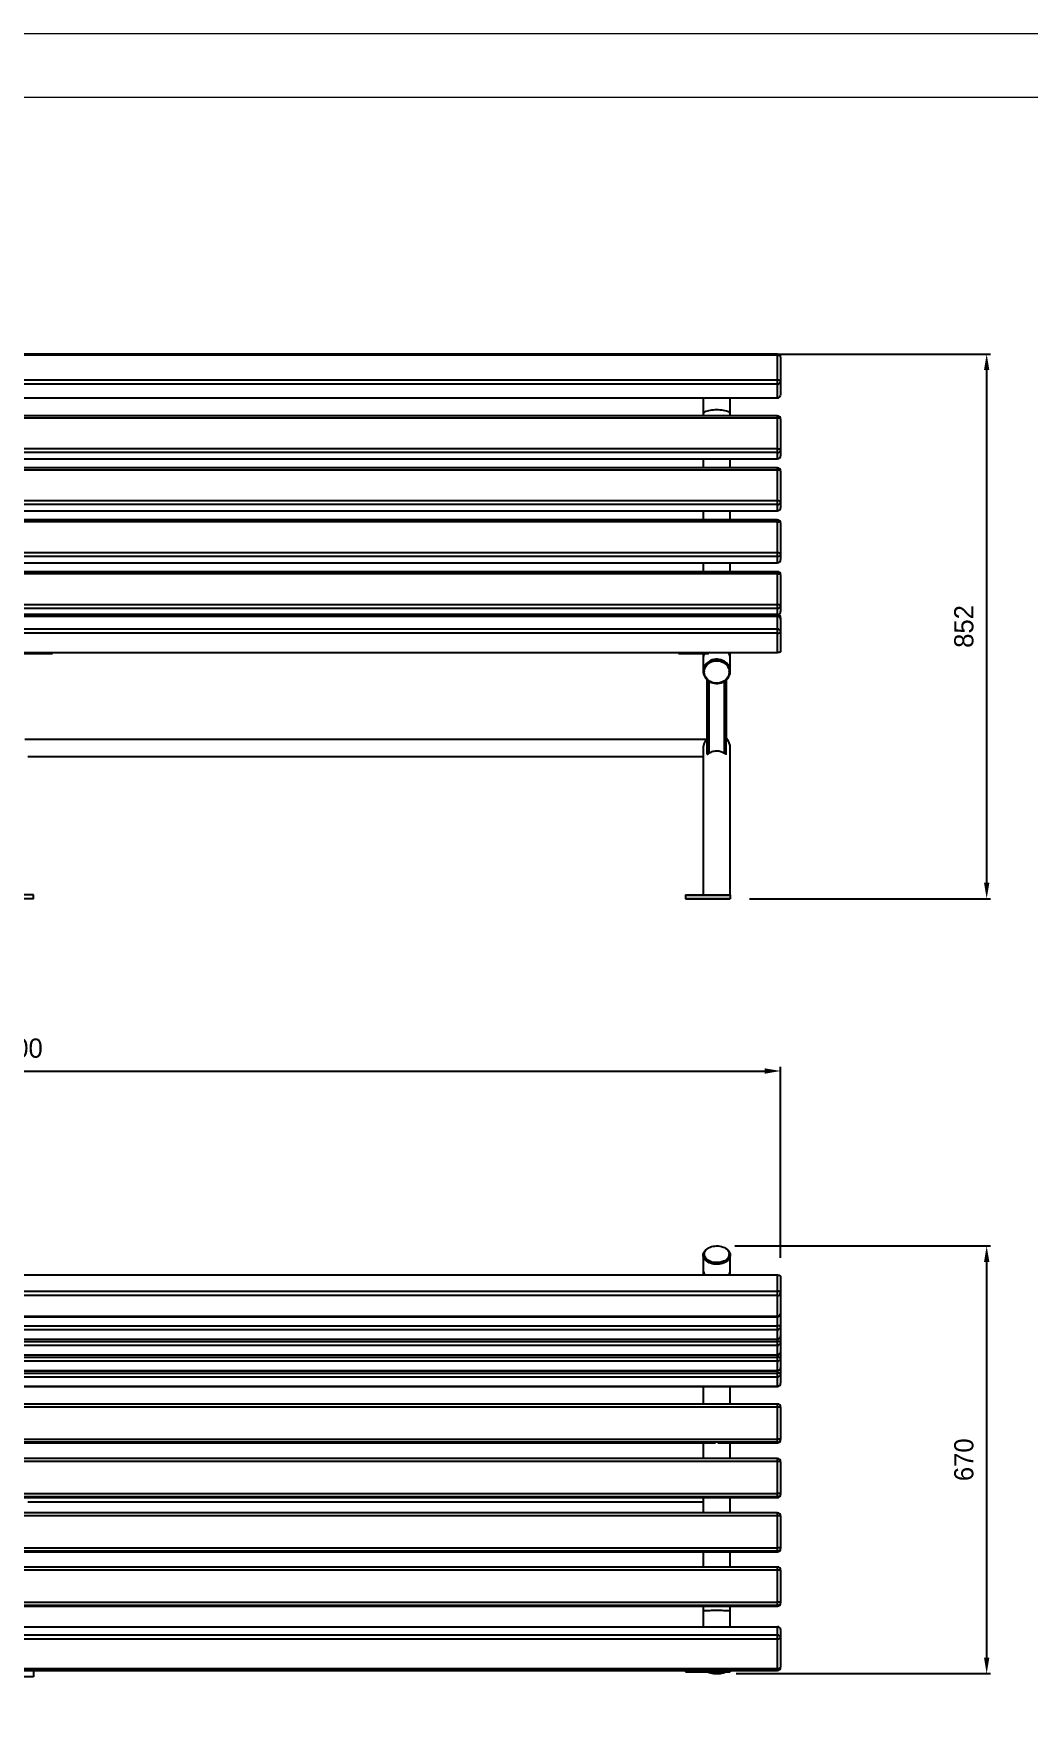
# Model space of a CAD drawing. Header units: millimetres. Extents: x 2090 to 8030, y -3450 to 750.
# Drawn here: x 3648 to 5206, y -1865 to 750 of the extents above; entities that cross this region are included whole.
import ezdxf

# ---------------------------------------------------------------- set-up
doc = ezdxf.new("R2010")
doc.units = ezdxf.units.MM
doc.header["$PDSIZE"] = -1
doc.layers.add('tabelka', color=155, linetype='Continuous')
doc.layers.add('WYMIAR', color=96, linetype='Continuous')
doc.dimstyles.new('1-1', dxfattribs={"dimtxt": 30, "dimasz": 25, "dimexe": 6.25, "dimexo": 30, "dimgap": 20.625, "dimtad": 1, "dimdec": 1, "dimtxsty": 'Standard', "dimcen": 0, "dimclrd": 2, "dimclre": 2, "dimclrt": 2, "dimadec": 0, "dimazin": 0, "dimtfac": 1, "dimtdec": 1, "dimtmove": 0, "dimatfit": 3, "dimfxl": 0, "dimarcsym": 0})

# ---------------------------------------------------------------- blocks, each defined once
blk = doc.blocks.new('front')
for p, q in [((4813, 186), (2423, 186)), ((4813, 184.2), (2423, 184.2)), ((4813, 184.2), (4813, 186)), ((4813, 145.9), (4813, 184.2)), ((4818, 181), (4818, 142.7)), ((2423, 145.9), (4813, 145.9)), ((4813, 138.9), (2423, 138.9)), ((4813, 138.9), (4813, 145.9)), ((4813, 117.6), (4813, 138.9)), ((4818, 142.7), (4818, 121.5)), ((2423, 117.6), (4813, 117.6)), ((4696.8, 117.6), (4696.8, 92.5)), ((4739.2, 92.5), (4739.2, 117.6)), ((4813, 89.4), (2423, 89.4)), ((4813, 85.8), (2423, 85.8)), ((4696.8, 92.5), (4696.8, 89.4)), ((4739.2, 89.4), (4739.2, 92.5)), ((4813, 85.8), (4813, 89.4)), ((4813, 38), (4813, 85.8)), ((4818, 84.4), (4818, 36.5)), ((2423, 38), (4813, 38)), ((4813, 31.8), (2423, 31.8)), ((4813, 31.8), (4813, 38)), ((4813, 22.1), (4813, 31.8)), ((4818, 36.5), (4818, 26.9)), ((2423, 22.1), (4813, 22.1)), ((4813, 8), (2423, 8)), ((4813, 4.5), (2423, 4.5)), ((4696.8, 22.1), (4696.8, 8)), ((4739.2, 8), (4739.2, 22.1)), ((4813, 4.5), (4813, 8)), ((4813, -43.3), (4813, 4.5)), ((4818, 3), (4818, -44.8)), ((2423, -43.3), (4813, -43.3)), ((4813, -49.6), (2423, -49.6)), ((4813, -49.6), (4813, -43.3)), ((4813, -59.2), (4813, -49.6)), ((4818, -44.8), (4818, -54.4)), ((2423, -59.2), (4813, -59.2)), ((4813, -73.3), (2423, -73.3)), ((4813, -76.8), (2423, -76.8)), ((4696.8, -59.2), (4696.8, -73.3)), ((4739.2, -73.3), (4739.2, -59.2)), ((4813, -76.8), (4813, -73.3)), ((4813, -124.6), (4813, -76.8)), ((4818, -78.3), (4818, -126.1)), ((2423, -124.6), (4813, -124.6)), ((4813, -130.9), (4813, -124.6)), ((4818, -126.1), (4818, -135.7)), ((4813, -130.9), (2423, -130.9)), ((2423, -140.5), (4813, -140.5)), ((4813, -154.6), (2423, -154.6)), ((4696.8, -140.5), (4696.8, -154.6)), ((4739.2, -154.6), (4739.2, -140.5)), ((4813, -140.5), (4813, -130.9)), ((4813, -158.2), (4813, -154.6)), ((4813, -158.2), (2423, -158.2)), ((4813, -206), (4813, -158.2)), ((4818, -159.6), (4818, -207.4)), ((2423, -206), (4813, -206)), ((4813, -212.2), (4813, -206)), ((4818, -207.4), (4818, -217.1)), ((4813, -212.2), (2423, -212.2)), ((4813, -221.7), (2423, -221.7)), ((4813, -224.4), (2423, -224.4)), ((4813, -224.8), (2423, -224.8)), ((4813, -221.7), (4813, -212.2)), ((4813, -221.7), (4813, -221.7)), ((4813, -224.4), (4813, -221.7)), ((4813, -224.8), (4813, -224.4)), ((4813, -244.3), (4813, -224.8)), ((4818, -226.7), (4818, -229.4)), ((4818, -229.4), (4818, -248.9)), ((2423, -244.3), (4813, -244.3)), ((4813, -250.8), (2423, -250.8)), ((4813, -250.8), (4813, -244.3)), ((4813, -281.2), (4813, -250.8)), ((4818, -248.9), (4818, -279.3)), ((2423, -281.2), (4813, -281.2)), ((3678, -282.4), (3630.8, -282.4)), ((3631.4, -282.7), (3678, -282.7)), ((3678, -281.2), (3678, -282.4)), ((3678, -282.4), (3678, -282.7)), ((4658, -281.2), (4658, -282.4)), ((4658, -282.4), (4705.2, -282.4)), ((4658, -282.4), (4658, -282.7)), ((4658, -282.7), (4704.6, -282.7)), ((4696.8, -282.7), (4696.8, -290.8)), ((4739.2, -290.8), (4739.2, -281.2)), ((4696.8, -290.8), (4696.8, -310.7)), ((4698.4, -310.7), (4698.4, -311.6)), ((4737.6, -311.6), (4737.6, -310.7)), ((4739.2, -310.7), (4739.2, -290.8)), ((4702.7, -427.5), (4702.7, -323.9)), ((4702.9, -439.9), (4702.9, -324.1)), ((4706, -438.8), (4706, -326.4)), ((4730, -438.7), (4730, -326.4)), ((4732.9, -439.8), (4732.9, -324.1)), ((4733, -415.7), (4733, -324.1)), ((4701.5, -417.3), (3634.4, -417.3)), ((4702.7, -416), (4701.6, -417.3)), ((3639.2, -444.2), (4696.8, -444.2)), ((4696.8, -431.1), (4696.8, -660.7)), ((4739.2, -660.7), (4739.2, -430.7)), ((3648, -660.7), (3588, -660.7)), ((3648, -666.7), (3588, -666.7)), ((3648, -666.7), (3648, -660.7)), ((4669.2, -660.7), (4669.2, -661.2)), ((4669.2, -660.7), (4739.2, -660.7)), ((4669.2, -661.2), (4739.2, -661.2)), ((4669.2, -661.2), (4669.2, -666.2)), ((4669.2, -666.2), (4669.2, -666.7)), ((4669.2, -666.2), (4739.2, -666.2)), ((4669.2, -666.7), (4739.2, -666.7)), ((4739.2, -660.7), (4739.2, -661.2)), ((4739.2, -661.2), (4739.2, -666.2)), ((4739.2, -666.2), (4739.2, -666.7))]:
    blk.add_line(p, q)
at = {"flags": 128}
for points in [[(4818, 181), (4817.9, 181.6), (4817.6, 182.2), (4817.1, 182.8), (4816.5, 183.3), (4815.7, 183.7), (4814.9, 184), (4813.9, 184.1), (4813, 184.2)], [(4813, 145.9), (4813.9, 145.8), (4814.9, 145.7), (4815.7, 145.4), (4816.5, 145), (4817.1, 144.5), (4817.6, 143.9), (4817.9, 143.3), (4818, 142.7)], [(4739.2, 92.5), (4739, 93.3), (4738.4, 94.1), (4737.6, 94.9), (4736.3, 95.6), (4734.8, 96.3), (4733, 96.9), (4730.9, 97.4), (4728.6, 97.9), (4726.1, 98.2), (4723.5, 98.5), (4720.7, 98.6), (4718, 98.7), (4715.2, 98.6), (4712.5, 98.5), (4709.9, 98.2), (4707.4, 97.9), (4705.1, 97.4), (4703, 96.9), (4701.1, 96.3), (4699.6, 95.6), (4698.4, 94.9), (4697.5, 94.1), (4696.9, 93.3), (4696.8, 92.5), (4696.8, 92.5)], [(4818, 84.4), (4817.9, 84.6), (4817.6, 84.9), (4817.1, 85.2), (4816.5, 85.4), (4815.7, 85.6), (4814.9, 85.7), (4813.9, 85.8), (4813, 85.8)], [(4813, 38), (4813.9, 38), (4814.9, 37.9), (4815.7, 37.8), (4816.5, 37.6), (4817.1, 37.4), (4817.6, 37.1), (4817.9, 36.8), (4818, 36.5)], [(4818, 3), (4817.9, 3.3), (4817.6, 3.6), (4817.1, 3.9), (4816.5, 4.1), (4815.7, 4.3), (4814.9, 4.4), (4813.9, 4.5), (4813, 4.5)], [(4813, -43.3), (4813.9, -43.3), (4814.9, -43.4), (4815.7, -43.6), (4816.5, -43.7), (4817.1, -44), (4817.6, -44.2), (4817.9, -44.5), (4818, -44.8)], [(4818, -78.3), (4817.9, -78), (4817.6, -77.7), (4817.1, -77.5), (4816.5, -77.3), (4815.7, -77.1), (4814.9, -76.9), (4813.9, -76.9), (4813, -76.8)], [(4813, -124.6), (4813.9, -124.7), (4814.9, -124.8), (4815.7, -124.9), (4816.5, -125.1), (4817.1, -125.3), (4817.6, -125.5), (4817.9, -125.8), (4818, -126.1)], [(4818, -159.6), (4817.9, -159.3), (4817.6, -159.1), (4817.1, -158.8), (4816.5, -158.6), (4815.7, -158.4), (4814.9, -158.3), (4813.9, -158.2), (4813, -158.2)], [(4813, -206), (4813.9, -206), (4814.9, -206.1), (4815.7, -206.2), (4816.5, -206.4), (4817.1, -206.6), (4817.6, -206.9), (4817.9, -207.2), (4818, -207.4)], [(4813, -250.8), (4813.9, -250.8), (4814.9, -250.7), (4815.7, -250.5), (4816.5, -250.3), (4817.1, -250), (4817.6, -249.6), (4817.9, -249.3), (4818, -248.9)], [(4818, -279.3), (4817.9, -279.7), (4817.6, -280), (4817.1, -280.4), (4816.5, -280.7), (4815.7, -280.9), (4814.9, -281.1), (4813.9, -281.2), (4813, -281.2)], [(4702.2, -323.4), (4704.2, -325.1), (4706.4, -326.6), (4708.8, -327.9), (4711.4, -328.8), (4714.1, -329.4), (4716.9, -329.7), (4719.6, -329.6), (4722.4, -329.3), (4725, -328.6), (4727.6, -327.6), (4730, -326.4), (4732.2, -324.8), (4734.1, -323), (4735.7, -321.1), (4737.1, -318.9), (4738.1, -316.6), (4738.8, -314.2), (4739.1, -311.7), (4739.1, -309.2), (4738.7, -306.8), (4738, -304.4), (4736.9, -302.1), (4735.4, -299.9), (4733.7, -298), (4731.7, -296.3), (4729.5, -294.8), (4727.1, -293.6), (4724.5, -292.6), (4721.8, -292), (4719.1, -291.7), (4716.3, -291.8), (4713.6, -292.1), (4710.9, -292.8), (4708.3, -293.8), (4706, -295), (4703.8, -296.6), (4701.8, -298.4), (4700.2, -300.4), (4698.8, -302.5), (4697.8, -304.8), (4697.1, -307.2), (4696.8, -309.7), (4696.8, -312.2), (4697.2, -314.7), (4698, -317), (4699.1, -319.3), (4700.5, -321.5), (4702.2, -323.4)], [(4698.4, -310.7), (4698.4, -309.2), (4698.9, -306.8), (4699.6, -304.5), (4700.7, -302.3), (4702.2, -300.3), (4703.9, -298.5), (4705.9, -296.9), (4708.1, -295.5), (4710.5, -294.5), (4713, -293.7), (4715.7, -293.3), (4718.3, -293.1), (4721, -293.4), (4723.6, -293.9), (4726.1, -294.7), (4728.5, -295.9), (4730.6, -297.3), (4732.5, -299), (4734.2, -300.8), (4735.5, -302.9), (4736.6, -305.1), (4737.2, -307.4), (4737.5, -309.8), (4737.6, -310.7)], [(4703.4, -323.3), (4701.7, -321.5), (4700.4, -319.4), (4699.4, -317.2), (4698.7, -314.8), (4698.4, -312.5), (4698.4, -310.1), (4698.9, -307.7), (4699.6, -305.4), (4700.7, -303.2), (4702.2, -301.2), (4703.9, -299.4), (4705.9, -297.8), (4708.1, -296.4), (4710.5, -295.4), (4713, -294.6), (4715.7, -294.2), (4718.3, -294), (4721, -294.2), (4723.6, -294.8), (4726.1, -295.6), (4728.5, -296.8), (4730.6, -298.2), (4732.5, -299.8), (4734.2, -301.7), (4735.5, -303.8), (4736.6, -306), (4737.2, -308.3), (4737.5, -310.7), (4737.5, -313.1), (4737.1, -315.5), (4736.3, -317.8), (4735.2, -320), (4733.8, -322), (4732, -323.8), (4730.1, -325.4), (4727.8, -326.8), (4725.4, -327.8), (4722.9, -328.6), (4720.3, -329), (4717.6, -329.2), (4714.9, -328.9), (4712.3, -328.4), (4709.8, -327.6), (4707.5, -326.4), (4705.3, -325), (4703.4, -323.3)]]:
    blk.add_lwpolyline(points, dxfattribs=at)
for centre, radius, start, end in [((4813, 181), 5, 0, 90), ((4813.5, 143.4), 4.53, 263.4584, 351.4487), ((4813.5, 122.1), 4.53, 263.4575, 351.4495), ((4813, 84.4), 5, 0, 90), ((4813.1, 36.7), 4.89, 268.7487, 358.6926), ((4813.1, 27), 4.89, 268.748, 358.6933), ((4813, 3), 5, 0, 90), ((4813.1, -44.7), 4.89, 268.7477, 358.6929), ((4813.1, -54.3), 4.89, 268.7491, 358.6922), ((4813, -78.3), 5, 0, 90), ((4813.1, -126), 4.89, 268.748, 358.6933), ((4813.1, -135.6), 4.89, 268.7477, 358.6936), ((4813, -159.6), 5, 0, 90), ((4813.1, -207.3), 4.89, 268.7482, 358.6927), ((4813, -226.7), 5, 0, 90), ((4813, -229.4), 5, 0, 90), ((4813.2, -229.6), 4.81, 2.4676, 92.2729), ((4813.1, -217), 4.86, 279.1969, 358.853), ((4817.2, -229.3), 2.74, 74.6412, 92.0766), ((4813.2, -249.1), 4.81, 2.4678, 92.2728), ((4714.2, -290.9), 17.4, 152.0194, 179.8413), ((4721.5, -290.9), 17.6, 0.3128, 33.3056), ((4718, -430.7), 21.2, 0, 45.0094)]:
    blk.add_arc(centre, radius, start, end)
blk.add_ellipse((4718, -298), major_axis=(21.2, 0), ratio=0.922073, start_param=2.112716, end_param=2.218269)
for points, knots in [([(4704.6, -282.7), (4704.6, -282.7), (4704.6, -282.7), (4704.8, -282.6), (4705, -282.5), (4705.1, -282.4), (4705.2, -282.4)], [0, 0, 0, 0, 0.057633, 0.302344, 0.682691, 1, 1, 1, 1]), ([(4701.5, -417.4), (4701.5, -417.3), (4701.6, -417.2), (4701, -418), (4700, -419.5), (4699.1, -421.2), (4698.3, -422.9), (4697.6, -425), (4697.1, -427.2), (4696.8, -429.4), (4696.8, -430.7), (4696.8, -431.2)], [0, 0, 0, 0, 0.0523107, 0.2150681, 0.3885382, 0.4919681, 0.5979288, 0.7095731, 0.8252654, 0.9243094, 1, 1, 1, 1]), ([(4702.7, -427.5), (4702.8, -429.3), (4702.8, -432.9), (4702.9, -437.6), (4702.9, -439.9)], [0, 0, 0, 0, 0.498769, 1, 1, 1, 1]), ([(4702.9, -439.9), (4702.9, -440), (4703, -440.1), (4703.1, -440.2), (4703.5, -440.2), (4704.1, -439.9), (4705, -439.4), (4705.7, -439), (4706, -438.8)], [0, 0, 0, 0, 0.052629, 0.196604, 0.333547, 0.52876, 0.782526, 1, 1, 1, 1]), ([(4706, -438.8), (4707, -438.2), (4709, -436.9), (4712.3, -435.7), (4715.8, -435.1), (4719.3, -435), (4722.8, -435.5), (4726.5, -436.6), (4728.7, -438), (4730, -438.7)], [0, 0, 0, 0, 0.138196, 0.2763778, 0.4146344, 0.552891, 0.6900644, 0.8272467, 1, 1, 1, 1]), ([(4730, -438.7), (4730.4, -439), (4731.1, -439.5), (4732, -439.9), (4732.6, -440.1), (4732.9, -440.1), (4732.9, -439.9), (4732.9, -439.8), (4732.9, -439.8)], [0, 0, 0, 0, 0.292026, 0.526782, 0.703411, 0.849115, 0.995271, 1, 1, 1, 1])]:
    blk.add_open_spline(points, degree=3, knots=knots)
blk = doc.blocks.new('rzut')
for p, q in [((1685, -305.8), (1685, -329.7)), ((1686.6, -304.3), (1686.6, -305.8)), ((1690.4, -296.3), (1692.1, -295.2)), ((1725.8, -305.8), (1725.8, -304.3)), ((1727.4, -329.7), (1727.4, -305.8)), ((-588.8, -336.7), (1801.2, -336.7)), ((1685, -329.7), (1685, -336.7)), ((1727.4, -336.7), (1727.4, -329.7)), ((1801.2, -362), (1801.2, -336.7)), ((-588.8, -362), (1801.2, -362)), ((1801.2, -369.1), (1801.2, -362)), ((1806.2, -340), (1806.2, -365.2)), ((1806.2, -365.2), (1806.2, -397.4)), ((1801.2, -369.1), (-588.8, -369.1)), ((1801.2, -401.2), (1801.2, -369.1)), ((-588.8, -401.2), (1801.2, -401.2)), ((-588.8, -402.4), (1801.2, -402.4)), ((-588.8, -416.2), (1801.2, -416.2)), ((1801.2, -402.4), (1801.2, -401.2)), ((1801.2, -416.2), (1801.2, -402.4)), ((1801.2, -422.4), (1801.2, -416.2)), ((1806.2, -397.4), (1806.2, -417.6)), ((1806.2, -417.6), (1806.2, -432.2)), ((1801.2, -422.4), (-588.8, -422.4)), ((-588.8, -437), (1801.2, -437)), ((-588.8, -437.2), (1801.2, -437.2)), ((-588.8, -440.9), (1801.2, -440.9)), ((1801.2, -437), (1801.2, -422.4)), ((1801.2, -437.2), (1801.2, -437)), ((1801.2, -440.9), (1801.2, -437.2)), ((1801.2, -447.1), (1801.2, -440.9)), ((1806.2, -432.2), (1806.2, -442.4)), ((1806.2, -442.4), (1806.2, -457)), ((1801.2, -447.1), (-588.8, -447.1)), ((-588.8, -461.8), (1801.2, -461.8)), ((-588.8, -462), (1801.2, -462)), ((-588.8, -465.6), (1801.2, -465.6)), ((1801.2, -461.8), (1801.2, -447.1)), ((1801.2, -462), (1801.2, -461.8)), ((1801.2, -465.6), (1801.2, -462)), ((1801.2, -471.9), (1801.2, -465.6)), ((1806.2, -457), (1806.2, -467.1)), ((1806.2, -467.1), (1806.2, -481.7)), ((1801.2, -471.9), (-588.8, -471.9)), ((-588.8, -486.5), (1801.2, -486.5)), ((-588.8, -486.7), (1801.2, -486.7)), ((-588.8, -490.3), (1801.2, -490.3)), ((1801.2, -496.5), (-588.8, -496.5)), ((1801.2, -486.5), (1801.2, -471.9)), ((1801.2, -486.7), (1801.2, -486.5)), ((1801.2, -490.3), (1801.2, -486.7)), ((1801.2, -496.5), (1801.2, -490.3)), ((1801.2, -511.1), (1801.2, -496.5)), ((1806.2, -481.7), (1806.2, -491.7)), ((1806.2, -491.7), (1806.2, -506.4)), ((-588.8, -511.1), (1801.2, -511.1)), ((-588.8, -511.4), (1801.2, -511.4)), ((1685, -511.4), (1685, -538.8)), ((1727.4, -538.8), (1727.4, -511.4)), ((1801.2, -511.4), (1801.2, -511.1)), ((1801.2, -538.8), (-588.8, -538.8)), ((1801.2, -543.6), (-588.8, -543.6)), ((1801.2, -538.8), (1801.2, -538.8)), ((1801.2, -543.6), (1801.2, -538.8)), ((1801.2, -593.6), (1801.2, -543.6)), ((1806.2, -543.8), (1806.2, -593.7)), ((-588.8, -593.6), (1801.2, -593.6)), ((1801.2, -598.7), (-588.8, -598.7)), ((607.9, -599.6), (1704.4, -599.6)), ((1685, -599.6), (1685, -624.1)), ((1707.9, -599.6), (1801.2, -599.6)), ((1727.4, -624.1), (1727.4, -599.6)), ((1801.2, -598.7), (1801.2, -593.6)), ((1801.2, -599.6), (1801.2, -598.7)), ((1806.2, -593.7), (1806.2, -594.6)), ((1801.2, -624.1), (-588.8, -624.1)), ((1801.2, -624.1), (1801.2, -624.1)), ((1801.2, -629), (1801.2, -624.1)), ((1801.2, -629), (-588.8, -629)), ((1801.2, -678.9), (1801.2, -629)), ((1806.2, -629.1), (1806.2, -679.1)), ((-588.8, -678.9), (1801.2, -678.9)), ((1801.2, -684.1), (1801.2, -678.9)), ((1806.2, -679.1), (1806.2, -680.3)), ((1801.2, -684.1), (-588.8, -684.1)), ((-588.8, -685.3), (1801.2, -685.3)), ((1685, -692.4), (627.4, -692.4)), ((1685, -685.3), (1685, -709.1)), ((1727.4, -709.1), (1727.4, -685.3)), ((1801.2, -685.3), (1801.2, -684.1)), ((1801.2, -709.1), (-588.8, -709.1)), ((1801.2, -713.9), (-588.8, -713.9)), ((1801.2, -709.1), (1801.2, -709.1)), ((1801.2, -713.9), (1801.2, -709.1)), ((1801.2, -763.9), (1801.2, -713.9)), ((1806.2, -714.1), (1806.2, -764.1)), ((-588.8, -763.9), (1801.2, -763.9)), ((1801.2, -769.1), (-588.8, -769.1)), ((-588.8, -770.2), (1801.2, -770.2)), ((1685, -770.2), (1685, -794)), ((1727.4, -794), (1727.4, -770.2)), ((1801.2, -769.1), (1801.2, -763.9)), ((1801.2, -770.2), (1801.2, -769.1)), ((1806.2, -764.1), (1806.2, -765.2)), ((1801.2, -794), (-588.8, -794)), ((1801.2, -798.9), (-588.8, -798.9)), ((1801.2, -794), (1801.2, -794.1)), ((1801.2, -798.9), (1801.2, -794)), ((1801.2, -848.8), (1801.2, -798.9)), ((1806.2, -799), (1806.2, -849)), ((-588.8, -848.8), (1801.2, -848.8)), ((1801.2, -854), (-588.8, -854)), ((-588.8, -855.2), (1801.2, -855.2)), ((1685, -855.2), (1685, -862.5)), ((1685, -862.5), (1685, -887.4)), ((1727.4, -862.5), (1727.4, -855.2)), ((1727.4, -887.4), (1727.4, -862.5)), ((1801.2, -854), (1801.2, -848.8)), ((1801.2, -855.2), (1801.2, -854)), ((1806.2, -849), (1806.2, -850.2)), ((-588.8, -887.4), (1801.2, -887.4)), ((1801.2, -900.3), (1801.2, -887.4)), ((-588.8, -900.3), (1801.2, -900.3)), ((1801.2, -906.9), (-588.8, -906.9)), ((1801.2, -906.9), (1801.2, -900.3)), ((1801.2, -952.9), (1801.2, -906.9)), ((1806.2, -892), (1806.2, -904.9)), ((1806.2, -904.9), (1806.2, -950.9)), ((-588.8, -952.9), (1801.2, -952.9)), ((-588.8, -955.9), (1801.2, -955.9)), ((636.2, -965.8), (576.2, -965.8)), ((636.2, -955.9), (636.2, -965.8)), ((1657.4, -955.9), (1657.4, -957.8)), ((1657.4, -957.8), (1657.4, -958.3)), ((1657.4, -957.8), (1691.3, -957.8)), ((1657.4, -958.3), (1692.3, -958.3)), ((1720, -958.3), (1727.4, -958.3)), ((1721.1, -957.8), (1727.4, -957.8)), ((1727.4, -955.9), (1727.4, -957.8)), ((1727.4, -957.8), (1727.4, -958.3)), ((1801.2, -955.9), (1801.2, -952.9))]:
    blk.add_line(p, q)
at = {"flags": 128}
for points in [[(1720.3, -295.2), (1720.4, -295.3), (1722.3, -296.6), (1724, -298.1), (1725.3, -299.7), (1726.3, -301.4), (1727, -303.2), (1727.4, -305.1), (1727.3, -306.9), (1726.9, -308.8), (1726.2, -310.6), (1725.1, -312.3), (1723.7, -313.9), (1721.9, -315.3), (1720, -316.6), (1717.7, -317.7), (1715.3, -318.6), (1712.7, -319.3), (1710.1, -319.8), (1707.3, -320), (1704.5, -320), (1701.8, -319.7), (1699.1, -319.2), (1696.6, -318.5), (1694.2, -317.5), (1692, -316.4), (1690.1, -315), (1688.4, -313.5), (1687.1, -311.9), (1686, -310.2), (1685.3, -308.4), (1685, -306.6), (1685, -304.7), (1685.4, -302.9), (1686.2, -301.1), (1687.3, -299.4), (1688.7, -297.8), (1690.4, -296.3)], [(1691.6, -295.6), (1693.5, -294.3), (1695.7, -293.3), (1698, -292.4), (1700.6, -291.8), (1703.2, -291.4), (1705.8, -291.2), (1708.5, -291.3), (1711.1, -291.6), (1713.7, -292.2), (1716.1, -293), (1718.3, -294), (1720.3, -295.2), (1722, -296.6), (1723.4, -298.1), (1724.5, -299.7), (1725.3, -301.4), (1725.7, -303.2), (1725.8, -305), (1725.4, -306.8), (1724.8, -308.5), (1723.7, -310.2), (1722.4, -311.7), (1720.8, -313.1), (1718.8, -314.4), (1716.7, -315.4), (1714.3, -316.3), (1711.8, -316.9), (1709.2, -317.3), (1706.5, -317.4), (1703.9, -317.4), (1701.2, -317), (1698.7, -316.5), (1696.3, -315.7), (1694.1, -314.7), (1692.1, -313.5), (1690.4, -312.1), (1689, -310.6), (1687.8, -309), (1687.1, -307.2), (1686.7, -305.5), (1686.6, -303.7), (1686.9, -301.9), (1687.6, -300.2), (1688.6, -298.5), (1690, -297), (1691.6, -295.6)], [(1725.8, -305.8), (1725.8, -306.5), (1725.4, -308.3), (1724.8, -310), (1723.7, -311.6), (1722.4, -313.2), (1720.8, -314.6), (1718.8, -315.8), (1716.7, -316.9), (1714.3, -317.8), (1711.8, -318.4), (1709.2, -318.8), (1706.5, -318.9), (1703.9, -318.8), (1701.2, -318.5), (1698.7, -317.9), (1696.3, -317.1), (1694.1, -316.1), (1692.1, -314.9), (1690.4, -313.6), (1689, -312.1), (1687.8, -310.4), (1687.1, -308.7), (1686.7, -307), (1686.6, -305.8)], [(1801.2, -336.7), (1802.2, -336.8), (1803.1, -337), (1804, -337.3), (1804.7, -337.7), (1805.3, -338.2), (1805.8, -338.7), (1806.1, -339.3), (1806.2, -340)], [(1806.2, -365.2), (1806.1, -364.6), (1805.8, -364), (1805.3, -363.5), (1804.7, -363), (1804, -362.6), (1803.1, -362.3), (1802.2, -362.1), (1801.2, -362)], [(1806.2, -417.6), (1806.1, -417.3), (1805.8, -417.1), (1805.3, -416.8), (1804.7, -416.6), (1804, -416.4), (1803.1, -416.3), (1802.2, -416.2), (1801.2, -416.2)], [(1806.2, -442.4), (1806.1, -442.1), (1805.8, -441.8), (1805.3, -441.5), (1804.7, -441.3), (1804, -441.1), (1803.1, -441), (1802.2, -440.9), (1801.2, -440.9)], [(1806.2, -467.1), (1806.1, -466.8), (1805.8, -466.5), (1805.3, -466.3), (1804.7, -466), (1804, -465.9), (1803.1, -465.7), (1802.2, -465.6), (1801.2, -465.6)], [(1806.2, -491.7), (1806.1, -491.5), (1805.8, -491.2), (1805.3, -490.9), (1804.7, -490.7), (1804, -490.5), (1803.1, -490.4), (1802.2, -490.3), (1801.2, -490.3)], [(1685, -862.5), (1685.2, -862.4), (1685.7, -862.3), (1686.6, -862.2), (1687.8, -862.1), (1689.4, -862.1), (1691.2, -862), (1693.3, -861.9), (1695.6, -861.9), (1698.1, -861.8), (1700.7, -861.8), (1703.4, -861.8), (1706.2, -861.8)], [(1706.2, -861.8), (1709, -861.8), (1711.7, -861.8), (1714.3, -861.8), (1716.8, -861.9), (1719.1, -861.9), (1721.2, -862), (1723, -862.1), (1724.5, -862.1), (1725.8, -862.2), (1726.7, -862.3), (1727.2, -862.4), (1727.4, -862.5)], [(1806.2, -904.9), (1806.1, -905.3), (1805.8, -905.6), (1805.3, -906), (1804.7, -906.3), (1804, -906.5), (1803.1, -906.7), (1802.2, -906.8), (1801.2, -906.9)], [(1688.5, -955.9), (1689, -956.3), (1690.4, -957.3), (1692.1, -958.2), (1694.1, -959), (1696.3, -959.7), (1698.7, -960.2), (1701.2, -960.6), (1703.9, -960.8), (1706.5, -960.9), (1709.2, -960.8), (1711.8, -960.5), (1714.3, -960.1), (1716.7, -959.5), (1718.8, -958.8), (1720.8, -958), (1722.4, -957), (1723.7, -956), (1723.9, -955.9)], [(1723.3, -955.9), (1721.9, -956.7), (1720, -957.5), (1717.7, -958.3), (1715.3, -958.9), (1712.7, -959.3), (1710.1, -959.6), (1707.3, -959.8), (1704.5, -959.8), (1701.8, -959.6), (1699.1, -959.2), (1696.6, -958.8), (1694.2, -958.1), (1692, -957.4), (1690.1, -956.5), (1689.1, -955.9)], [(1801.2, -952.9), (1802.2, -952.8), (1803.1, -952.7), (1804, -952.5), (1804.7, -952.3), (1805.3, -952), (1805.8, -951.7), (1806.1, -951.3), (1806.2, -950.9)]]:
    blk.add_lwpolyline(points, dxfattribs=at)
for centre, radius, start, end in [((1695.8, -329.5), 10.8, 181.2286, 221.8881), ((1716.5, -329.5), 10.8, 318.1134, 358.7699), ((1801.7, -364.6), 4.53, 263.4582, 351.4494), ((1801.2, -397.4), 5, 270, 0), ((1801.7, -396.7), 4.53, 263.4582, 351.4494), ((1801.3, -417.5), 4.89, 268.7484, 358.6929), ((1801.2, -432.2), 5, 270, 0), ((1801.3, -432.1), 4.89, 268.7482, 358.6927), ((1801.3, -442.2), 4.89, 268.7482, 358.6927), ((1801.2, -457), 5, 270, 0), ((1801.3, -456.9), 4.89, 268.7482, 358.6927), ((1801.3, -467), 4.89, 268.7478, 358.6931), ((1801.2, -481.7), 5, 270, 0), ((1801.3, -481.6), 4.89, 268.748, 358.6931), ((1801.3, -491.6), 4.89, 268.7483, 358.6927), ((1801.2, -506.4), 5, 270, 0), ((1801.3, -506.3), 4.89, 268.748, 358.6929), ((1801.2, -543.8), 5, 0, 90), ((1802.4, -591.5), 47.9, 85.5055, 91.4954), ((1802.4, -641.5), 47.9, 85.5056, 91.4952), ((1801.2, -593.7), 5, 269.9893, 359.9911), ((1801.2, -594.6), 5, 269.9893, 359.9912), ((1801.2, -629.1), 5, 0, 90), ((1802.4, -664.9), 36, 84.0132, 91.9892), ((1802.4, -714.9), 36, 84.0131, 91.9893), ((1801.2, -679.1), 5, 269.9817, 359.9835), ((1801.2, -680.3), 5, 269.9817, 359.9835), ((1801.2, -714.1), 5, 0, 90), ((1802.4, -749.9), 36, 84.0132, 91.9892), ((1802.4, -799.8), 36, 84.0133, 91.9892), ((1801.2, -764.1), 5, 269.9817, 359.9835), ((1801.2, -765.2), 5, 269.9817, 359.9835), ((1801.2, -799), 5, 0, 90), ((1802.4, -834.8), 36, 84.0132, 91.9892), ((1802.4, -884.8), 36, 84.0131, 91.9894), ((1801.2, -849), 5, 269.9817, 359.9835), ((1801.2, -850.2), 5, 269.9816, 359.9835), ((1801.4, -892.2), 4.81, 2.4674, 92.2731), ((1801.4, -905.1), 4.81, 2.4675, 92.273), ((1801.2, -950.9), 5, 270, 0)]:
    blk.add_arc(centre, radius, start, end)
blk = doc.blocks.new('*D8')
at = {"layer": 'Defpoints', "color": 0}
for p in [(4735.4, 248), (5140.6, 248), (4739.2, -604.7)]:
    blk.add_point(p, dxfattribs=at)
at = {"layer": 'WYMIAR', "color": 2, "lineweight": -2}
for p, q in [((4765.4, 248), (5146.8, 248)), ((5140.6, -579.7), (5140.6, 223)), ((4769.2, -604.7), (5146.8, -604.7))]:
    blk.add_line(p, q, dxfattribs=at)
at = {"layer": 'WYMIAR', "color": 2}
for points in [[(5136.4, 223), (5144.8, 223), (5140.6, 248)], [(5136.4, -579.7), (5144.8, -579.7), (5140.6, -604.7)]]:
    blk.add_solid(points, dxfattribs=at)
at = {"layer": 'WYMIAR', "color": 2, "insert": (5105, -178.4), "char_height": 30, "attachment_point": 5, "rotation": 90}
blk.add_mtext('852', dxfattribs=at)
blk = doc.blocks.new('*D9')
at = {"layer": 'Defpoints', "color": 0}
for p in [(4716.3, -1148.3), (5140.6, -1148.3), (4718.3, -1817.8)]:
    blk.add_point(p, dxfattribs=at)
at = {"layer": 'WYMIAR', "color": 2, "lineweight": -2}
for p, q in [((4746.3, -1148.3), (5146.8, -1148.3)), ((5140.6, -1792.8), (5140.6, -1173.3)), ((4748.3, -1817.8), (5146.8, -1817.8))]:
    blk.add_line(p, q, dxfattribs=at)
at = {"layer": 'WYMIAR', "color": 2}
for points in [[(5136.4, -1173.3), (5144.8, -1173.3), (5140.6, -1148.3)], [(5136.4, -1792.8), (5144.8, -1792.8), (5140.6, -1817.8)]]:
    blk.add_solid(points, dxfattribs=at)
at = {"layer": 'WYMIAR', "color": 2, "insert": (5105, -1483), "char_height": 30, "attachment_point": 5, "rotation": 90}
blk.add_mtext('670', dxfattribs=at)
blk = doc.blocks.new('*D10')
at = {"layer": 'Defpoints', "color": 0}
for p in [(4818, -874.4), (2418.1, -1196.3), (4818, -1196.9)]:
    blk.add_point(p, dxfattribs=at)
at = {"layer": 'WYMIAR', "color": 2, "lineweight": -2}
for p, q in [((2418.1, -1166.3), (2418.1, -868.1)), ((2443.1, -874.4), (4793, -874.4)), ((4818, -1166.9), (4818, -868.1))]:
    blk.add_line(p, q, dxfattribs=at)
at = {"layer": 'WYMIAR', "color": 2}
for points in [[(2443.1, -870.2), (2443.1, -878.6), (2418.1, -874.4)], [(4793, -870.2), (4793, -878.6), (4818, -874.4)]]:
    blk.add_solid(points, dxfattribs=at)
at = {"layer": 'WYMIAR', "color": 2, "insert": (3618, -838.8), "char_height": 30, "attachment_point": 5}
blk.add_mtext('2400', dxfattribs=at)

msp = doc.modelspace()

# ---------------------------------------------------------------- linework, layer by layer
at = {"layer": 'tabelka', "lineweight": 5}
for points in [[(2089.66, 750.12), (8029.66, 750.12), (8029.66, -3449.88), (2089.66, -3449.88)], [(2189.66, 650.12), (7929.66, 650.12), (7929.66, -3349.88), (2189.66, -3349.88)]]:
    msp.add_lwpolyline(points, close=True, dxfattribs=at)

# ---------------------------------------------------------------- block references
for name, p in [('front', (0, 61.98)), ('rzut', (3011.78, -856.96))]:
    msp.add_blockref(name, p)

# ---------------------------------------------------------------- dimensions: what is measured, and where the dimension line sits
at = {"layer": 'WYMIAR'}
for base, p1, p2, text, picture, middle in [((5140.6, 247.97), (4739.17, -604.72), (4735.42, 247.97), '852', '*D8', (5104.97, -178.38)), ((5140.6, -1148.26), (4718.33, -1817.82), (4716.27, -1148.26), '670', '*D9', (5104.97, -1483.04))]:
    dim = msp.add_linear_dim(base=base, p1=p1, p2=p2, angle=90, text=text, dimstyle='1-1', dxfattribs=at)
    dim.commit()
    dim.dimension.update_dxf_attribs({"geometry": picture, "text_midpoint": middle})
dim = msp.add_linear_dim(base=(4817.97, -874.39), p1=(2418.06, -1196.29), p2=(4817.97, -1196.92), text='2400', dimstyle='1-1', dxfattribs=at)
dim.commit()
dim.dimension.update_dxf_attribs({"geometry": '*D10', "text_midpoint": (3618.01, -838.76)})

doc.saveas('drawing.dxf')
